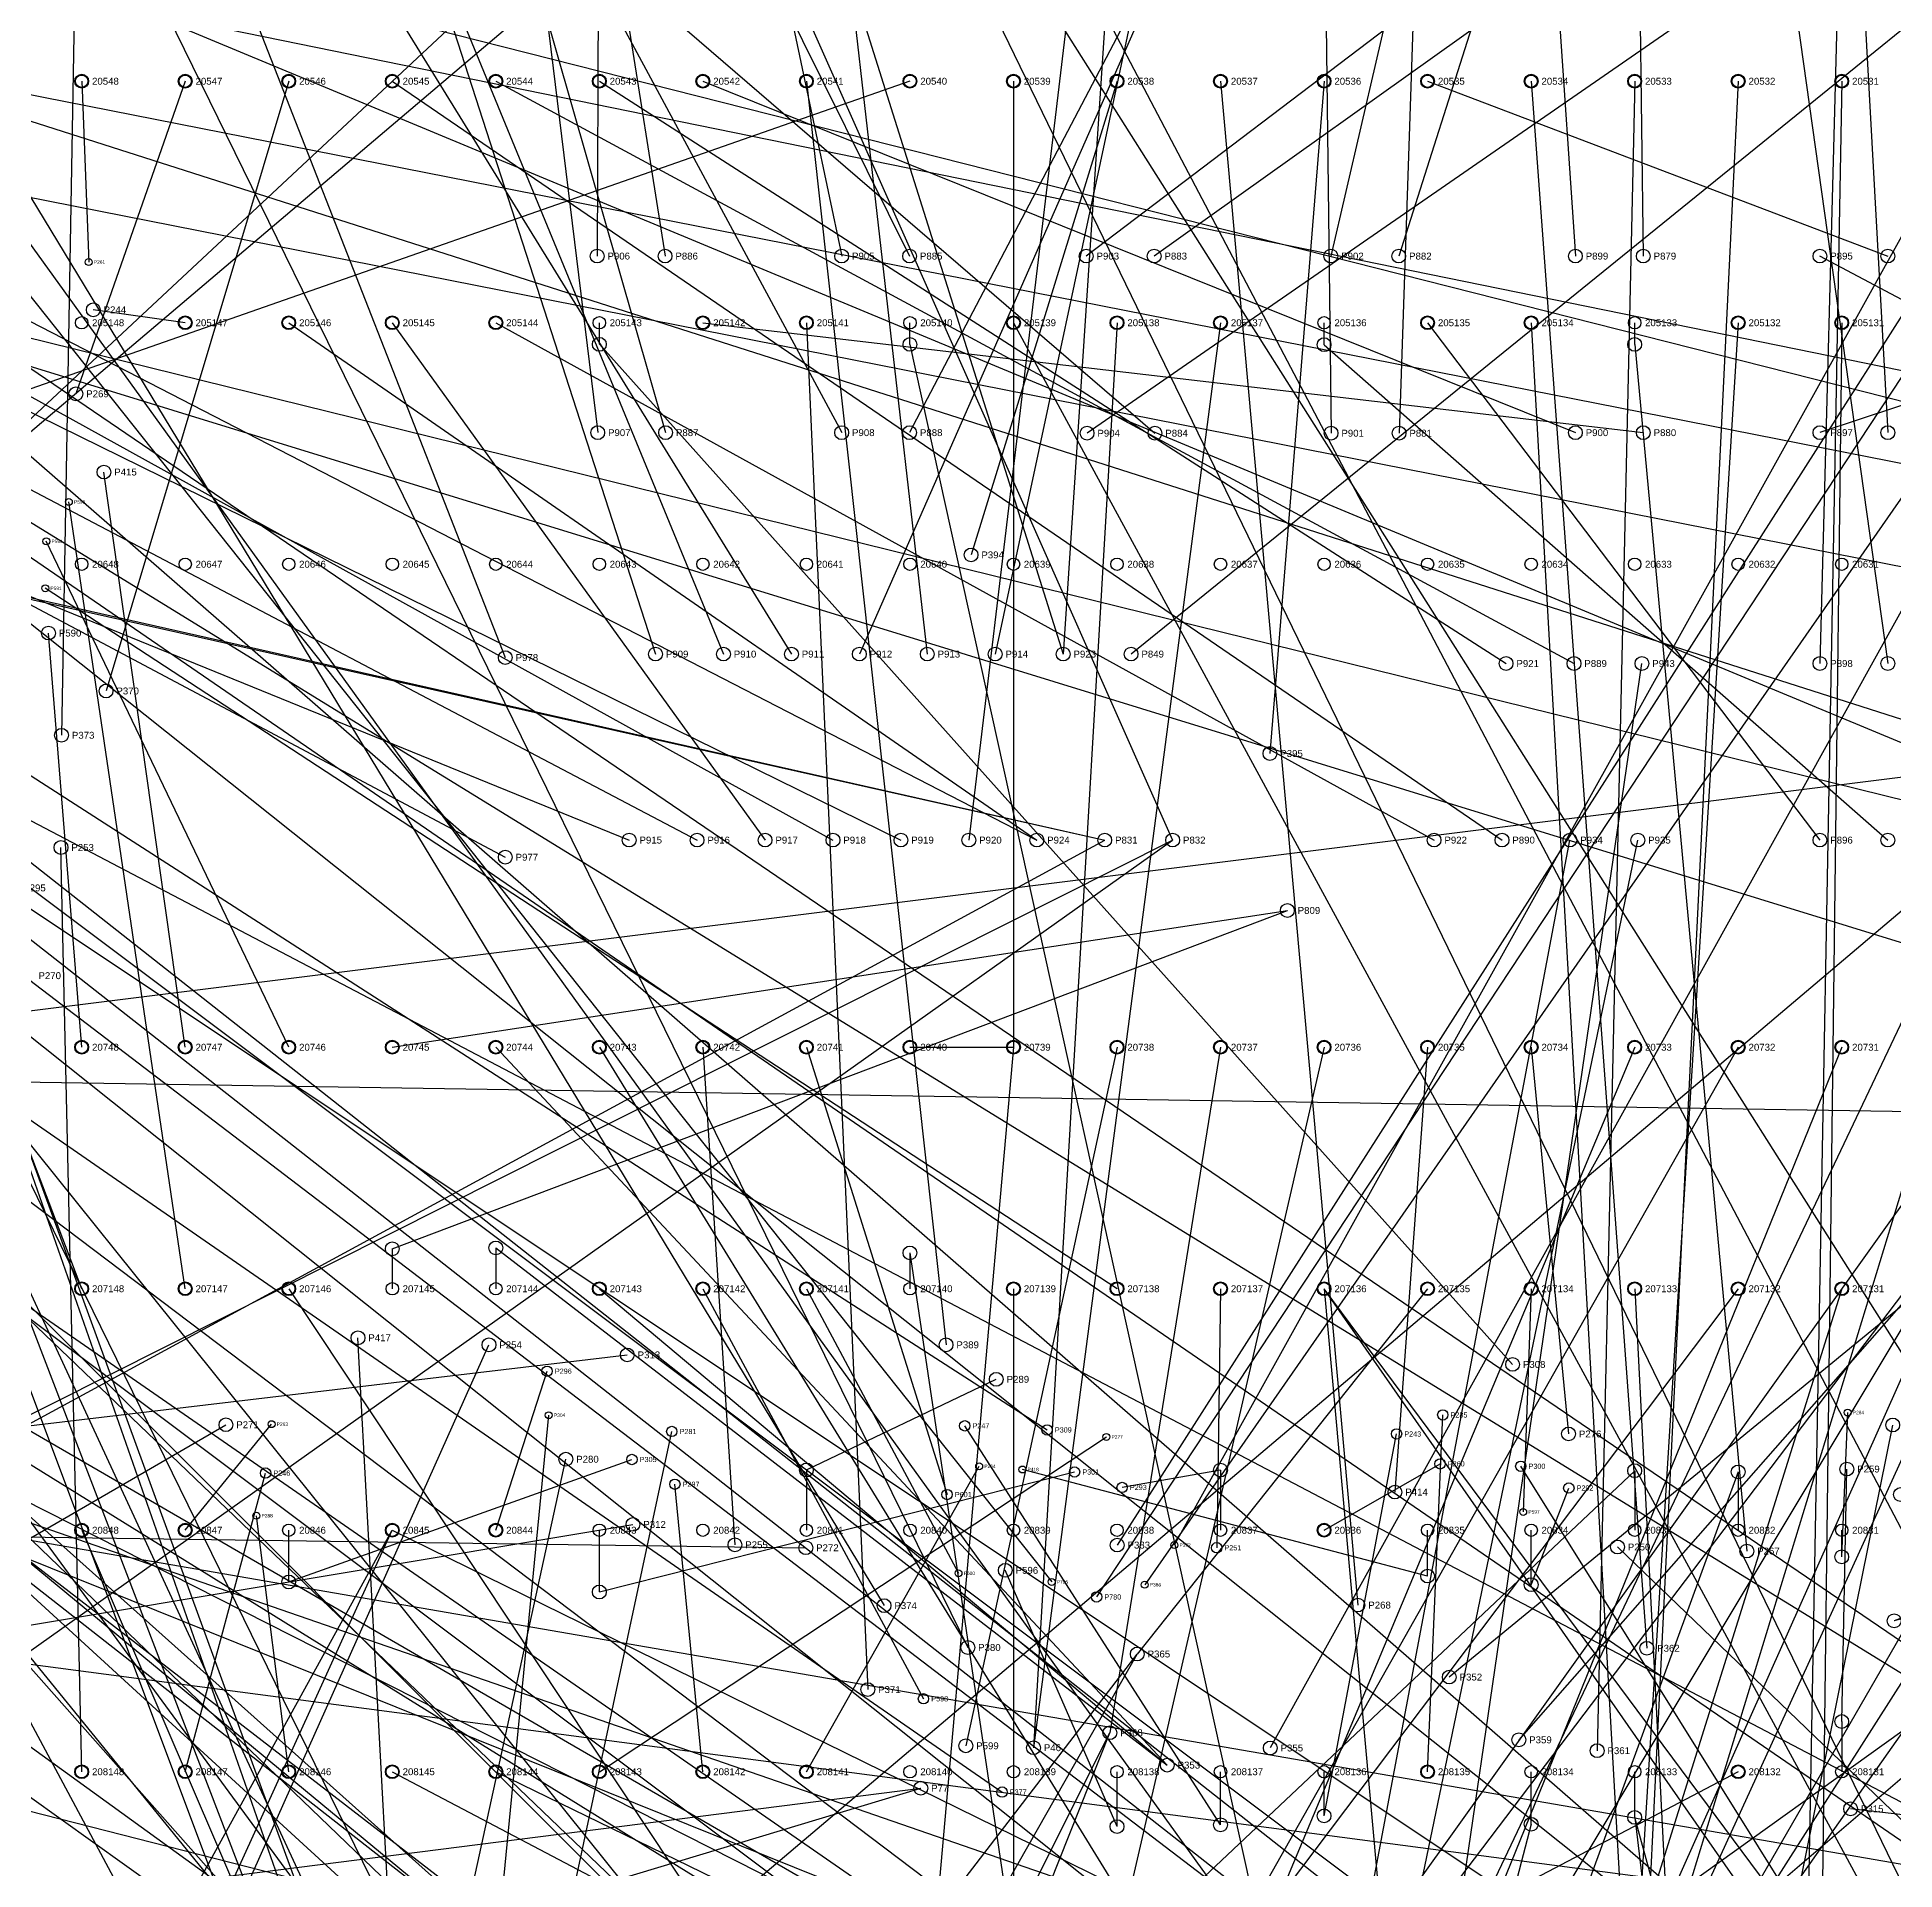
# Model space of a CAD drawing. Extents: x -5 to 376, y -217 to 241.
# Drawn here: x 162.5 to 230.8, y 70.6 to 138.1 of the extents above; entities that cross this region are included whole.
import ezdxf

# ---------------------------------------------------------------- set-up
doc = ezdxf.new("R2010")
doc.units = 0
for name, color, linetype in [('BOTTOM_PROBES', 1, 'CONTINUOUS'), ('BOTTOM_PROBES_LABEL', 12, 'CONTINUOUS'), ('BOTTOM_WIRES_BLACK', 250, 'CONTINUOUS'), ('BOTTOM_WIRES_BLUE', 5, 'CONTINUOUS'), ('BOTTOM_WIRES_RED', 10, 'CONTINUOUS'), ('FIXTURE_INTERFACE_PIN', 4, 'CONTINUOUS'), ('PIN_OFFSET_ARROW', 144, 'CONTINUOUS'), ('TESTER_INTERFACE_PIN', 144, 'CONTINUOUS'), ('TESTER_INTERFACE_PIN_LABEL', 144, 'CONTINUOUS')]:
    doc.layers.add(name, color=color, linetype=linetype)
doc.styles.get("Standard").update_dxf_attribs({"font": 'arial.ttf'})

msp = doc.modelspace()

# ---------------------------------------------------------------- linework, layer by layer
at = {"layer": 'BOTTOM_PROBES'}
for centre, radius in [((164.37102, 129.8067), 0.127), ((183.08066, 130.02514), 0.254), ((185.58002, 130.02514), 0.254), ((192.07988, 130.02514), 0.254), ((194.57924, 130.02514), 0.254), ((201.0791, 130.02514), 0.254), ((203.57846, 130.02514), 0.254), ((210.08086, 130.02514), 0.254), ((212.58022, 130.02514), 0.254), ((219.08008, 130.02514), 0.254), ((221.57944, 130.02514), 0.254), ((228.0793, 130.02514), 0.254), ((230.57866, 130.02514), 0.254), ((164.53866, 128.04648), 0.254), ((163.89858, 124.9553), 0.254), ((183.10098, 123.52528), 0.254), ((185.60034, 123.52528), 0.254), ((192.07988, 123.52528), 0.254), ((194.57924, 123.52528), 0.254), ((201.10958, 123.50496), 0.254), ((203.60894, 123.50496), 0.254), ((210.08848, 123.50496), 0.254), ((212.59038, 123.50496), 0.254), ((219.08008, 123.52528), 0.254), ((221.57944, 123.52528), 0.254), ((228.0793, 123.52528), 0.254), ((230.57866, 123.52528), 0.254), ((164.92982, 122.07494), 0.254), ((163.6395, 120.97512), 0.127), ((162.80892, 119.52478), 0.127), ((196.83984, 119.0244), 0.254), ((162.77082, 117.79504), 0.127), ((162.8902, 116.14658), 0.254), ((185.2295, 115.37442), 0.254), ((187.72886, 115.37442), 0.254), ((190.23076, 115.37442), 0.254), ((192.73012, 115.37442), 0.254), ((195.22948, 115.37442), 0.254), ((197.72884, 115.37442), 0.254), ((200.23074, 115.37442), 0.254), ((202.7301, 115.37442), 0.254), ((179.69992, 115.24488), 0.254), ((216.52992, 115.02644), 0.254), ((219.02928, 115.02644), 0.254), ((221.52864, 115.02644), 0.254), ((228.0793, 115.02644), 0.254), ((230.57866, 115.02644), 0.254), ((165.00856, 114.01552), 0.254), ((163.37026, 112.38484), 0.254), ((207.84058, 111.71428), 0.254), ((184.25922, 108.52658), 0.254), ((186.75858, 108.52658), 0.254), ((189.26048, 108.52658), 0.254), ((191.75984, 108.52658), 0.254), ((194.2592, 108.52658), 0.254), ((196.75856, 108.52658), 0.254), ((199.26046, 108.52658), 0.254), ((201.75982, 108.52658), 0.254), ((204.25918, 108.52658), 0.254), ((213.8807, 108.52658), 0.254), ((216.38006, 108.52658), 0.254), ((218.87942, 108.52658), 0.254), ((221.37878, 108.52658), 0.254), ((228.0793, 108.52658), 0.254), ((230.57866, 108.52658), 0.254), ((163.34994, 108.2548), 0.254), ((179.69992, 107.89666), 0.254), ((208.48066, 105.93578), 0.254), ((174.27956, 90.20556), 0.254), ((179.10048, 89.94648), 0.254), ((184.19064, 89.57564), 0.254), ((195.92036, 89.94648), 0.254), ((181.23916, 88.9762), 0.1905), ((197.76948, 88.67648), 0.254), ((216.76868, 89.22512), 0.254), ((214.20074, 87.36584), 0.1905), ((229.10038, 87.45474), 0.127), ((169.42054, 87.00516), 0.254), ((171.09948, 87.02548), 0.127), ((181.30012, 87.35568), 0.127), ((185.82894, 86.75624), 0.1905), ((196.6087, 86.96452), 0.1905), ((199.63892, 86.81466), 0.1905), ((212.49894, 86.6648), 0.1905), ((218.82862, 86.6648), 0.254), ((230.759, 86.995), 0.254), ((201.82078, 86.55558), 0.127), ((181.93004, 85.73516), 0.254), ((184.36082, 85.725), 0.1905), ((197.13956, 85.47608), 0.127), ((198.7296, 85.3567), 0.127), ((200.64984, 85.26526), 0.1905), ((214.09914, 85.56498), 0.1905), ((217.07094, 85.47608), 0.1905), ((229.0699, 85.37448), 0.254), ((170.88104, 85.22462), 0.1905), ((185.9407, 84.81568), 0.1905), ((202.3999, 84.6963), 0.1905), ((212.44052, 84.52612), 0.254), ((218.83878, 84.67598), 0.1905), ((195.95846, 84.43468), 0.1905), ((231.04094, 84.43468), 0.254), ((170.54068, 83.6549), 0.127), ((184.39892, 83.33486), 0.254), ((217.15984, 83.7946), 0.127), ((188.1505, 82.58556), 0.254), ((190.75908, 82.47634), 0.254), ((202.21956, 82.5754), 0.254), ((220.62948, 82.50428), 0.254), ((204.32014, 82.5754), 0.127), ((205.8797, 82.47634), 0.1905), ((225.38944, 82.35442), 0.254), ((196.3801, 81.53654), 0.127), ((198.09968, 81.64576), 0.254), ((199.8091, 81.2165), 0.127), ((201.4601, 80.66532), 0.1905), ((203.23048, 81.1149), 0.127), ((193.63944, 80.34528), 0.254), ((211.07908, 80.3656), 0.254), ((230.8098, 79.78648), 0.254), ((196.72046, 78.80604), 0.254), ((202.9587, 78.56474), 0.254), ((221.70898, 78.77556), 0.254), ((214.4395, 77.71638), 0.254), ((193.04, 77.2541), 0.254), ((195.08978, 76.91628), 0.1905), ((201.95032, 75.6666), 0.254), ((196.64934, 75.18654), 0.254), ((199.13854, 75.11542), 0.254), ((207.85074, 75.10526), 0.254), ((216.99982, 75.40498), 0.254), ((219.88018, 75.0062), 0.254), ((204.06106, 74.47534), 0.254), ((194.99072, 73.62444), 0.254), ((197.9803, 73.48474), 0.1905), ((229.2096, 72.86498), 0.254)]:
    msp.add_circle(centre, radius, dxfattribs=at)
at = {"layer": 'BOTTOM_WIRES_BLACK'}
for p, q in [((156.49194, 207.5815), (243.69014, 69.70522)), ((160.30194, 207.5815), (204.25918, 108.52658)), ((305.08194, 207.5815), (198.33082, 22.52472)), ((316.51194, 207.5815), (202.7301, 115.37442)), ((316.51194, 207.5815), (202.7301, 115.37442)), ((194.59194, 154.2415), (156.49194, 118.6815)), ((198.40194, 154.2415), (156.49194, 118.6815)), ((194.59194, 145.3515), (244.04066, 43.47464)), ((198.40194, 145.3515), (244.04066, 58.47588)), ((194.59194, 136.4615), (148.87194, 120.46204)), ((198.40194, 136.4615), (198.40194, 100.9015)), ((118.39194, 127.5715), (198.40194, 37.1983)), ((122.20194, 127.5715), (194.59194, 38.6715)), ((198.40194, 127.5715), (244.04066, 43.47464)), ((194.59194, 126.77394), (241.68862, -86.7156)), ((148.87194, 120.46204), (201.75982, 108.52658)), ((156.49194, 118.6815), (201.75982, 108.52658)), ((118.39194, 47.5615), (204.25918, 108.52658)), ((118.39194, 65.3415), (204.25918, 108.52658)), ((122.20194, 65.3415), (201.75982, 108.52658)), ((194.59194, 100.9015), (198.40194, 100.9015)), ((198.40194, 100.9015), (194.59194, 57.97804)), ((194.59194, 93.32976), (198.40194, 67.78244)), ((198.40194, 92.0115), (198.40194, 45.60062))]:
    msp.add_line(p, q, dxfattribs=at)
at = {"layer": 'BOTTOM_WIRES_BLUE'}
for p, q in [((76.48194, 154.2415), (256.57048, 59.73572)), ((84.10194, 154.2415), (223.35998, 48.9966)), ((87.91194, 154.2415), (207.6704, 39.116)), ((91.72194, 154.2415), (284.76194, 114.8715)), ((95.53194, 154.2415), (231.44988, 50.52568)), ((99.34194, 154.2415), (231.44988, 50.52568)), ((103.15194, 154.2415), (288.57194, 8.1915)), ((106.96194, 154.2415), (288.57194, 42.4815)), ((110.77194, 154.2415), (284.76194, 34.8615)), ((114.58194, 154.2415), (284.76194, 111.0615)), ((126.01194, 154.2415), (284.76194, 15.8115)), ((129.82194, 154.2415), (288.57194, 88.2015)), ((133.63194, 154.2415), (212.5091, -6.7437)), ((137.44194, 154.2415), (216.06256, -55.11546)), ((141.25194, 154.2415), (217.31478, -53.81498)), ((145.06194, 154.2415), (208.07934, 66.84518)), ((148.87194, 154.2415), (193.63944, 80.34528)), ((164.11194, 154.2415), (163.37026, 112.38484)), ((167.92194, 154.2415), (203.60894, 123.50496)), ((171.73194, 154.2415), (187.72886, 115.37442)), ((175.54194, 154.2415), (192.07988, 123.52528)), ((179.35194, 154.2415), (183.10098, 123.52528)), ((183.16194, 154.2415), (183.08066, 130.02514)), ((186.97194, 154.2415), (192.07988, 130.02514)), ((190.78194, 154.2415), (195.22948, 115.37442)), ((209.83194, 154.2415), (192.73012, 115.37442)), ((202.21194, 154.2415), (196.75856, 108.52658)), ((206.02194, 154.2415), (197.72884, 115.37442)), ((247.93194, 154.2415), (202.21956, 82.5754)), ((244.12194, 154.2415), (204.32014, 82.5754)), ((251.74194, 154.2415), (207.85074, 75.10526)), ((213.64194, 154.2415), (212.59038, 123.50496)), ((278.41194, 154.2415), (213.76894, 68.9356)), ((217.45194, 154.2415), (219.08008, 130.02514)), ((221.26194, 154.2415), (221.57944, 130.02514)), ((225.07194, 154.2415), (230.57866, 115.02644)), ((228.88194, 154.2415), (230.57866, 123.52528)), ((61.24194, 145.3515), (224.3709, 28.93568)), ((65.05194, 145.3515), (245.63832, 14.8844)), ((80.29194, 145.3515), (199.5297, 51.97602)), ((84.10194, 145.3515), (223.35998, 48.9966)), ((87.91194, 145.3515), (288.57194, 95.8215)), ((91.72194, 145.3515), (207.6704, 39.116)), ((95.53194, 145.3515), (288.57194, 107.2515)), ((99.34194, 145.3515), (284.76194, 88.2015)), ((103.15194, 145.3515), (247.0404, 49.47666)), ((106.96194, 145.3515), (288.57194, 0.5715)), ((110.77194, 145.3515), (288.57194, 12.0015)), ((114.58194, 145.3515), (288.57194, 111.0615)), ((126.01194, 145.3515), (288.57194, 15.8115)), ((129.82194, 145.3515), (284.76194, 95.8215)), ((133.63194, 145.3515), (284.76194, 42.4815)), ((137.44194, 145.3515), (222.21952, -37.66566)), ((141.25194, 145.3515), (216.8144, -51.41468)), ((145.06194, 145.3515), (216.15908, -57.65546)), ((148.87194, 145.3515), (199.8091, 81.2165)), ((164.11194, 145.3515), (196.72046, 78.80604)), ((167.92194, 145.3515), (179.69992, 115.24488)), ((171.73194, 145.3515), (190.23076, 115.37442)), ((175.54194, 145.3515), (185.2295, 115.37442)), ((179.35194, 145.3515), (185.60034, 123.52528)), ((183.16194, 145.3515), (185.58002, 130.02514)), ((186.97194, 145.3515), (194.57924, 130.02514)), ((190.78194, 145.3515), (200.23074, 115.37442)), ((206.02194, 145.3515), (194.57924, 123.52528)), ((202.21194, 145.3515), (200.23074, 115.37442)), ((221.26194, 145.3515), (201.0791, 130.02514)), ((232.69194, 145.3515), (201.10958, 123.50496)), ((244.12194, 145.3515), (201.4601, 80.66532)), ((247.93194, 145.3515), (203.23048, 81.1149)), ((225.07194, 145.3515), (203.57846, 130.02514)), ((209.83194, 145.3515), (210.08848, 123.50496)), ((213.64194, 145.3515), (210.08086, 130.02514)), ((266.98194, 145.3515), (211.36102, 67.49542)), ((217.45194, 145.3515), (212.58022, 130.02514)), ((251.74194, 145.3515), (215.6587, 69.33438)), ((278.41194, 145.3515), (216.99982, 75.40498)), ((228.88194, 145.3515), (228.0793, 115.02644)), ((76.48194, 136.4615), (263.11098, 28.31592)), ((103.15194, 136.4615), (226.04984, 26.5049)), ((106.96194, 136.4615), (197.9803, 73.48474)), ((114.58194, 136.4615), (214.5792, 40.68572)), ((126.01194, 136.4615), (179.69992, 107.89666)), ((129.82194, 136.4615), (218.56446, -29.01442)), ((133.63194, 136.4615), (186.75858, 108.52658)), ((137.44194, 136.4615), (194.2592, 108.52658)), ((141.25194, 136.4615), (191.75984, 108.52658)), ((145.06194, 136.4615), (199.26046, 108.52658)), ((167.92194, 136.4615), (163.89858, 124.9553)), ((164.11194, 136.4615), (164.37102, 129.8067)), ((171.73194, 136.4615), (165.00856, 114.01552)), ((175.54194, 136.4615), (216.38006, 108.52658)), ((179.35194, 136.4615), (219.02928, 115.02644)), ((183.16194, 136.4615), (216.52992, 115.02644)), ((186.97194, 136.4615), (219.08008, 123.52528)), ((190.78194, 136.4615), (195.92036, 89.94648)), ((202.21194, 136.4615), (196.83984, 119.0244)), ((206.02194, 136.4615), (211.07908, 80.3656)), ((209.83194, 136.4615), (207.84058, 111.71428)), ((213.64194, 136.4615), (230.57866, 130.02514)), ((286.03194, 136.4615), (214.4395, 77.71638)), ((217.45194, 136.4615), (221.70898, 78.77556)), ((221.26194, 136.4615), (219.88018, 75.0062)), ((225.07194, 136.4615), (221.5388, 64.07658)), ((228.88194, 136.4615), (227.23856, 46.8249)), ((266.98194, 136.4615), (228.0793, 123.52528)), ((232.69194, 127.5715), (228.0793, 130.02514)), ((133.63194, 129.3114), (199.63892, 86.81466)), ((183.16194, 65.3415), (258.2799, 128.97612)), ((167.92194, 127.5715), (164.53866, 128.04648)), ((76.48194, 127.5715), (258.8387, 35.15614)), ((103.15194, 127.5715), (229.9589, 29.67482)), ((106.96194, 127.5715), (190.09868, 58.87466)), ((126.01194, 127.5715), (205.08976, 48.48606)), ((129.82194, 127.5715), (218.56446, 6.68528)), ((137.44194, 127.5715), (184.25922, 108.52658)), ((171.73194, 127.5715), (199.26046, 108.52658)), ((175.54194, 127.5715), (189.26048, 108.52658)), ((179.35194, 127.5715), (213.8807, 108.52658)), ((186.97194, 127.5715), (221.57944, 123.52528)), ((190.78194, 127.5715), (193.04, 77.2541)), ((202.21194, 127.5715), (199.13854, 75.11542)), ((206.02194, 127.5715), (199.13854, 75.11542)), ((213.64194, 127.5715), (228.0793, 108.52658)), ((217.45194, 127.5715), (221.32036, 59.27598)), ((225.07194, 127.5715), (221.0308, 62.3951)), ((293.65194, 127.5715), (224.5487, 68.39458)), ((228.88194, 127.5715), (227.94976, 51.9557)), ((183.16194, 126.77648), (216.76868, 89.22512)), ((209.83194, 126.76378), (230.57866, 108.52658)), ((221.26194, 126.77394), (225.38944, 82.35442)), ((167.92194, 100.9015), (164.92982, 122.07494)), ((167.92194, 92.0115), (163.6395, 120.97512)), ((171.73194, 100.9015), (162.80892, 119.52478)), ((213.64194, 47.5615), (246.5197, 119.50446)), ((145.06194, 118.6815), (192.21958, 59.94654)), ((202.21194, 92.0115), (162.77082, 117.79504)), ((164.11194, 100.9015), (162.8902, 116.14658)), ((80.29194, 92.0115), (267.27912, 115.37442)), ((186.97194, -121.3485), (221.52864, 115.02644)), ((164.11194, 74.2315), (163.34994, 108.2548)), ((175.54194, -112.4585), (221.37878, 108.52658)), ((175.54194, -121.3485), (218.87942, 108.52658)), ((175.54194, 93.47962), (208.48066, 105.93578)), ((175.54194, 100.9015), (208.48066, 105.93578)), ((164.11194, 92.0115), (159.73044, 103.54564)), ((57.43194, 100.9015), (284.76194, 61.5315)), ((80.29194, 100.9015), (267.27912, 97.97542)), ((137.44194, 100.9015), (224.46996, 46.94428)), ((148.87194, 100.9015), (210.33994, 54.81574)), ((179.35194, 100.9015), (204.06106, 74.47534)), ((183.16194, 100.9015), (213.90102, 50.8762)), ((186.97194, 100.9015), (188.1505, 82.58556)), ((190.78194, 100.9015), (195.95846, 84.43468)), ((202.21194, 100.9015), (196.64934, 75.18654)), ((209.83194, 100.9015), (199.68972, 56.83504)), ((206.02194, 100.9015), (201.95032, 75.6666)), ((225.07194, 100.9015), (205.01102, 65.405)), ((221.26194, 100.9015), (205.56982, 63.39586)), ((228.88194, 100.9015), (211.19846, 57.28462)), ((213.64194, 100.9015), (212.44052, 84.52612)), ((217.45194, 100.9015), (218.82862, 86.6648)), ((236.50194, 100.9015), (219.329, 62.3951)), ((232.69194, 100.9015), (219.41028, 57.39638)), ((179.35194, 93.51264), (204.06106, 74.47534)), ((57.43194, 92.0115), (288.57194, 61.5315)), ((137.44194, 92.0115), (200.9902, 66.43624)), ((171.73194, 92.0115), (191.37884, 62.41542)), ((183.16194, 92.0115), (204.06106, 74.47534)), ((186.97194, 92.0115), (195.08978, 76.91628)), ((190.78194, 92.0115), (196.3801, 81.53654)), ((213.64194, 92.0115), (202.9587, 78.56474)), ((225.07194, 92.0115), (205.01102, 65.405)), ((206.02194, 92.0115), (205.8797, 82.47634)), ((209.83194, 92.0115), (212.95868, 57.29478)), ((308.89194, -41.3385), (209.83194, 92.0115)), ((308.89194, -50.2285), (209.83194, 92.0115)), ((217.45194, 92.0115), (217.15984, 83.7946)), ((228.88194, 92.0115), (217.45956, 55.50662)), ((240.31194, 92.0115), (219.44076, 59.26582)), ((221.26194, 92.0115), (223.14916, 55.21452)), ((263.17194, 92.0115), (230.8098, 79.78648)), ((278.41194, 92.0115), (230.8098, 79.78648)), ((141.25194, 90.6399), (212.38972, 66.04508)), ((251.74194, 90.5129), (220.61932, 68.20662)), ((129.82194, 83.1215), (184.19064, 89.57564)), ((164.11194, 56.4515), (179.10048, 89.94648)), ((175.54194, 66.74866), (174.27956, 90.20556)), ((179.35194, 83.1215), (181.23916, 88.9762)), ((190.78194, 85.33892), (197.76948, 88.67648)), ((145.06194, 72.88022), (169.42054, 87.00516)), ((167.92194, 83.1215), (171.09948, 87.02548)), ((179.35194, 67.22872), (181.30012, 87.35568)), ((206.02194, 72.2757), (196.6087, 86.96452)), ((213.64194, 74.2315), (214.20074, 87.36584)), ((225.07194, 58.79592), (230.759, 86.995)), ((228.88194, 82.14106), (229.10038, 87.45474)), ((179.35194, 56.4515), (185.82894, 86.75624)), ((183.16194, 74.2315), (201.82078, 86.55558)), ((209.83194, 72.60336), (212.49894, 86.6648)), ((171.73194, 81.2165), (184.36082, 85.725)), ((175.54194, 56.4515), (181.93004, 85.73516)), ((190.78194, 74.2315), (197.13956, 85.47608)), ((209.83194, 83.1215), (214.09914, 85.56498)), ((236.50194, 54.36108), (217.07094, 85.47608)), ((167.92194, 74.2315), (170.88104, 85.22462)), ((183.16194, 80.8482), (200.64984, 85.26526)), ((186.97194, 74.2315), (185.9407, 84.81568)), ((213.64194, 81.43494), (198.7296, 85.3567)), ((206.02194, 85.33638), (202.3999, 84.6963)), ((221.26194, 85.31352), (202.63866, 67.74434)), ((225.07194, 85.2678), (214.50046, 56.30672)), ((228.88194, 76.07808), (229.0699, 85.37448)), ((217.45194, 81.11744), (218.83878, 84.67598)), ((171.73194, 74.2315), (170.54068, 83.6549)), ((106.96194, -41.3385), (175.54194, 83.1215)), ((110.77194, -59.1185), (175.54194, 83.1215)), ((129.82194, 74.2315), (184.39892, 83.33486)), ((145.06194, 83.1215), (190.75908, 82.47634)), ((164.11194, 83.1215), (170.88104, 67.37604)), ((175.54194, 83.1215), (204.22108, 69.03466)), ((240.31194, 63.58128), (220.62948, 82.50428)), ((202.21194, 72.2122), (198.09968, 81.64576)), ((110.77194, -41.3385), (202.9587, 78.56474)), ((114.58194, -76.8985), (202.9587, 78.56474)), ((129.82194, -68.0085), (201.95032, 75.6666)), ((141.25194, -76.8985), (201.95032, 75.6666)), ((156.49194, 74.2315), (231.52862, 55.12562)), ((175.54194, 74.2315), (208.51876, 56.87568)), ((179.35194, 74.2315), (197.89902, 65.19672)), ((225.07194, 74.2315), (207.43926, 64.96558)), ((129.82194, 53.99278), (194.99072, 73.62444)), ((129.82194, 65.3415), (194.99072, 73.62444)), ((221.26194, 72.55002), (223.12884, 56.88584)), ((232.69194, 31.2166), (221.26194, 72.55002)), ((293.65194, 65.3415), (229.2096, 72.86498)), ((217.45194, 72.29856), (210.65998, 46.10608))]:
    msp.add_line(p, q, dxfattribs=at)
at = {"layer": 'BOTTOM_WIRES_RED'}
for p in [(301.27194, 207.5815), (324.13194, 207.5815)]:
    msp.add_line(p, (171.35094, -9.04494), dxfattribs=at)
at = {"layer": 'FIXTURE_INTERFACE_PIN'}
for centre in [(164.11194, 136.4615), (167.92194, 136.4615), (171.73194, 136.4615), (175.54194, 136.4615), (179.35194, 136.4615), (183.16194, 136.4615), (186.97194, 136.4615), (190.78194, 136.4615), (194.59194, 136.4615), (198.40194, 136.4615), (202.21194, 136.4615), (206.02194, 136.4615), (209.83194, 136.4615), (213.64194, 136.4615), (217.45194, 136.4615), (221.26194, 136.4615), (225.07194, 136.4615), (228.88194, 136.4615), (167.92194, 127.5715), (171.73194, 127.5715), (175.54194, 127.5715), (179.35194, 127.5715), (186.97194, 127.5715), (190.78194, 127.5715), (198.40194, 127.5715), (202.21194, 127.5715), (206.02194, 127.5715), (213.64194, 127.5715), (217.45194, 127.5715), (225.07194, 127.5715), (228.88194, 127.5715), (183.16194, 126.77648), (194.59194, 126.77394), (209.83194, 126.76378), (221.26194, 126.77394), (164.11194, 100.9015), (167.92194, 100.9015), (171.73194, 100.9015), (175.54194, 100.9015), (179.35194, 100.9015), (183.16194, 100.9015), (186.97194, 100.9015), (190.78194, 100.9015), (194.59194, 100.9015), (198.40194, 100.9015), (202.21194, 100.9015), (206.02194, 100.9015), (209.83194, 100.9015), (213.64194, 100.9015), (217.45194, 100.9015), (221.26194, 100.9015), (225.07194, 100.9015), (228.88194, 100.9015), (175.54194, 93.47962), (179.35194, 93.51264), (194.59194, 93.32976), (164.11194, 92.0115), (167.92194, 92.0115), (171.73194, 92.0115), (183.16194, 92.0115), (186.97194, 92.0115), (190.78194, 92.0115), (198.40194, 92.0115), (202.21194, 92.0115), (206.02194, 92.0115), (209.83194, 92.0115), (213.64194, 92.0115), (217.45194, 92.0115), (221.26194, 92.0115), (225.07194, 92.0115), (228.88194, 92.0115), (190.78194, 85.33892), (206.02194, 85.33638), (221.26194, 85.31352), (225.07194, 85.2678), (164.11194, 83.1215), (167.92194, 83.1215), (175.54194, 83.1215), (179.35194, 83.1215), (209.83194, 83.1215), (228.88194, 82.14106), (171.73194, 81.2165), (213.64194, 81.43494), (217.45194, 81.11744), (183.16194, 80.8482), (228.88194, 76.07808), (164.11194, 74.2315), (167.92194, 74.2315), (171.73194, 74.2315), (175.54194, 74.2315), (179.35194, 74.2315), (183.16194, 74.2315), (186.97194, 74.2315), (190.78194, 74.2315), (213.64194, 74.2315), (225.07194, 74.2315), (202.21194, 72.2122), (206.02194, 72.2757), (209.83194, 72.60336), (217.45194, 72.29856), (221.26194, 72.55002)]:
    msp.add_circle(centre, 0.254, dxfattribs=at)
at = {"layer": 'PIN_OFFSET_ARROW'}
for p, q in [((183.16194, 126.77648), (183.16194, 127.5715)), ((194.59194, 126.77394), (194.59194, 127.5715)), ((209.83194, 126.76378), (209.83194, 127.5715)), ((221.26194, 126.77394), (221.26194, 127.5715)), ((175.54194, 93.47962), (175.54194, 92.0115)), ((179.35194, 93.51264), (179.35194, 92.0115)), ((194.59194, 93.32976), (194.59194, 92.0115)), ((190.78194, 85.33892), (190.78194, 83.1215)), ((206.02194, 85.33638), (206.02194, 83.1215)), ((221.26194, 85.31352), (221.26194, 83.1215)), ((225.07194, 85.2678), (225.07194, 83.1215)), ((171.73194, 81.2165), (171.73194, 83.1215)), ((183.16194, 80.8482), (183.16194, 83.1215)), ((213.64194, 81.43494), (213.64194, 83.1215)), ((217.45194, 81.11744), (217.45194, 83.1215)), ((228.88194, 82.14106), (228.88194, 83.1215)), ((228.88194, 76.07808), (228.88194, 74.2315)), ((202.21194, 72.2122), (202.21194, 74.2315)), ((206.02194, 72.2757), (206.02194, 74.2315)), ((209.83194, 72.60336), (209.83194, 74.2315)), ((217.45194, 72.29856), (217.45194, 74.2315)), ((221.26194, 72.55002), (221.26194, 74.2315))]:
    msp.add_line(p, q, dxfattribs=at)
at = {"layer": 'TESTER_INTERFACE_PIN'}
for centre in [(164.11194, 136.4615), (167.92194, 136.4615), (171.73194, 136.4615), (175.54194, 136.4615), (179.35194, 136.4615), (183.16194, 136.4615), (186.97194, 136.4615), (190.78194, 136.4615), (194.59194, 136.4615), (198.40194, 136.4615), (202.21194, 136.4615), (206.02194, 136.4615), (209.83194, 136.4615), (213.64194, 136.4615), (217.45194, 136.4615), (221.26194, 136.4615), (225.07194, 136.4615), (228.88194, 136.4615), (164.11194, 127.5715), (167.92194, 127.5715), (171.73194, 127.5715), (175.54194, 127.5715), (179.35194, 127.5715), (183.16194, 127.5715), (186.97194, 127.5715), (190.78194, 127.5715), (194.59194, 127.5715), (198.40194, 127.5715), (202.21194, 127.5715), (206.02194, 127.5715), (209.83194, 127.5715), (213.64194, 127.5715), (217.45194, 127.5715), (221.26194, 127.5715), (225.07194, 127.5715), (228.88194, 127.5715), (164.11194, 118.6815), (167.92194, 118.6815), (171.73194, 118.6815), (175.54194, 118.6815), (179.35194, 118.6815), (183.16194, 118.6815), (186.97194, 118.6815), (190.78194, 118.6815), (194.59194, 118.6815), (198.40194, 118.6815), (202.21194, 118.6815), (206.02194, 118.6815), (209.83194, 118.6815), (213.64194, 118.6815), (217.45194, 118.6815), (221.26194, 118.6815), (225.07194, 118.6815), (228.88194, 118.6815), (164.11194, 100.9015), (167.92194, 100.9015), (171.73194, 100.9015), (175.54194, 100.9015), (179.35194, 100.9015), (183.16194, 100.9015), (186.97194, 100.9015), (190.78194, 100.9015), (194.59194, 100.9015), (198.40194, 100.9015), (202.21194, 100.9015), (206.02194, 100.9015), (209.83194, 100.9015), (213.64194, 100.9015), (217.45194, 100.9015), (221.26194, 100.9015), (225.07194, 100.9015), (228.88194, 100.9015), (164.11194, 92.0115), (167.92194, 92.0115), (171.73194, 92.0115), (175.54194, 92.0115), (179.35194, 92.0115), (183.16194, 92.0115), (186.97194, 92.0115), (190.78194, 92.0115), (194.59194, 92.0115), (198.40194, 92.0115), (202.21194, 92.0115), (206.02194, 92.0115), (209.83194, 92.0115), (213.64194, 92.0115), (217.45194, 92.0115), (221.26194, 92.0115), (225.07194, 92.0115), (228.88194, 92.0115), (164.11194, 83.1215), (167.92194, 83.1215), (171.73194, 83.1215), (175.54194, 83.1215), (179.35194, 83.1215), (183.16194, 83.1215), (186.97194, 83.1215), (190.78194, 83.1215), (194.59194, 83.1215), (198.40194, 83.1215), (202.21194, 83.1215), (206.02194, 83.1215), (209.83194, 83.1215), (213.64194, 83.1215), (217.45194, 83.1215), (221.26194, 83.1215), (225.07194, 83.1215), (228.88194, 83.1215), (164.11194, 74.2315), (167.92194, 74.2315), (171.73194, 74.2315), (175.54194, 74.2315), (179.35194, 74.2315), (183.16194, 74.2315), (186.97194, 74.2315), (190.78194, 74.2315), (194.59194, 74.2315), (198.40194, 74.2315), (202.21194, 74.2315), (206.02194, 74.2315), (209.83194, 74.2315), (213.64194, 74.2315), (217.45194, 74.2315), (221.26194, 74.2315), (225.07194, 74.2315), (228.88194, 74.2315)]:
    msp.add_circle(centre, 0.2286, dxfattribs=at)

# ---------------------------------------------------------------- texts
at = {"layer": 'BOTTOM_PROBES_LABEL'}
for s, height, p in [('P906', 0.254, (183.46166, 129.89814)), ('P886', 0.254, (185.96102, 129.89814)), ('P905', 0.254, (192.46088, 129.89814)), ('P885', 0.254, (194.96024, 129.89814)), ('P903', 0.254, (201.4601, 129.89814)), ('P883', 0.254, (203.95946, 129.89814)), ('P902', 0.254, (210.46186, 129.89814)), ('P882', 0.254, (212.96122, 129.89814)), ('P899', 0.254, (219.46108, 129.89814)), ('P879', 0.254, (221.96044, 129.89814)), ('P895', 0.254, (228.4603, 129.89814)), ('P261', 0.127, (164.56152, 129.7432)), ('P244', 0.254, (164.91966, 127.91948)), ('P269', 0.254, (164.27958, 124.8283)), ('P907', 0.254, (183.48198, 123.39828)), ('P887', 0.254, (185.98134, 123.39828)), ('P908', 0.254, (192.46088, 123.39828)), ('P888', 0.254, (194.96024, 123.39828)), ('P904', 0.254, (201.49058, 123.37796)), ('P884', 0.254, (203.98994, 123.37796)), ('P901', 0.254, (210.46948, 123.37796)), ('P881', 0.254, (212.97138, 123.37796)), ('P900', 0.254, (219.46108, 123.39828)), ('P880', 0.254, (221.96044, 123.39828)), ('P897', 0.254, (228.4603, 123.39828)), ('P415', 0.254, (165.31082, 121.94794)), ('P595', 0.127, (163.83, 120.91162)), ('P594', 0.127, (162.99942, 119.46128)), ('P394', 0.254, (197.22084, 118.8974)), ('P591', 0.127, (162.96132, 117.73154)), ('P590', 0.254, (163.2712, 116.01958)), ('P978', 0.254, (180.08092, 115.11788)), ('P909', 0.254, (185.6105, 115.24742)), ('P910', 0.254, (188.10986, 115.24742)), ('P911', 0.254, (190.61176, 115.24742)), ('P912', 0.254, (193.11112, 115.24742)), ('P913', 0.254, (195.61048, 115.24742)), ('P914', 0.254, (198.10984, 115.24742)), ('P923', 0.254, (200.61174, 115.24742)), ('P849', 0.254, (203.1111, 115.24742)), ('P921', 0.254, (216.91092, 114.89944)), ('P889', 0.254, (219.41028, 114.89944)), ('P943', 0.254, (221.90964, 114.89944)), ('P898', 0.254, (228.4603, 114.89944)), ('P370', 0.254, (165.38956, 113.88852)), ('P373', 0.254, (163.75126, 112.25784)), ('P395', 0.254, (208.22158, 111.58728)), ('P253', 0.254, (163.73094, 108.1278)), ('P977', 0.254, (180.08092, 107.76966)), ('P915', 0.254, (184.64022, 108.39958)), ('P916', 0.254, (187.13958, 108.39958)), ('P917', 0.254, (189.64148, 108.39958)), ('P918', 0.254, (192.14084, 108.39958)), ('P919', 0.254, (194.6402, 108.39958)), ('P920', 0.254, (197.13956, 108.39958)), ('P924', 0.254, (199.64146, 108.39958)), ('P831', 0.254, (202.14082, 108.39958)), ('P832', 0.254, (204.64018, 108.39958)), ('P922', 0.254, (214.2617, 108.39958)), ('P890', 0.254, (216.76106, 108.39958)), ('P934', 0.254, (219.26042, 108.39958)), ('P935', 0.254, (221.75978, 108.39958)), ('P896', 0.254, (228.4603, 108.39958)), ('P295', 0.254, (161.96056, 106.63936)), ('P809', 0.254, (208.86166, 105.80878)), ('P270', 0.254, (162.5219, 103.40848)), ('P417', 0.254, (174.66056, 90.07856)), ('P254', 0.254, (179.48148, 89.81948)), ('P313', 0.254, (184.57164, 89.44864)), ('P389', 0.254, (196.30136, 89.81948)), ('P296', 0.1905, (181.52491, 88.88095)), ('P308', 0.254, (217.14968, 89.09812)), ('P289', 0.254, (198.15048, 88.54948)), ('P284', 0.127, (229.29088, 87.39124)), ('P271', 0.254, (169.80154, 86.87816)), ('P263', 0.127, (171.28998, 86.96198)), ('P304', 0.127, (181.49062, 87.29218)), ('P281', 0.1905, (186.11469, 86.66099)), ('P247', 0.1905, (196.89445, 86.86927)), ('P309', 0.1905, (199.92467, 86.71941)), ('P285', 0.1905, (214.48649, 87.27059)), ('P277', 0.127, (202.01128, 86.49208)), ('P243', 0.1905, (212.78469, 86.56955)), ('P276', 0.254, (219.20962, 86.5378)), ('P280', 0.254, (182.31104, 85.60816)), ('P305', 0.1905, (184.64657, 85.62975)), ('P264', 0.127, (197.33006, 85.41258)), ('P260', 0.1905, (214.38489, 85.46973)), ('P300', 0.1905, (217.35669, 85.38083)), ('P259', 0.254, (229.4509, 85.24748)), ('P246', 0.1905, (171.16679, 85.12937)), ('P297', 0.1905, (186.22645, 84.72043)), ('P418', 0.127, (198.9201, 85.2932)), ('P301', 0.1905, (200.93559, 85.17001)), ('P293', 0.1905, (202.68565, 84.60105)), ('P292', 0.1905, (219.12453, 84.58073)), ('P601', 0.1905, (196.24421, 84.33943)), ('P414', 0.254, (212.82152, 84.39912)), ('P288', 0.127, (170.73118, 83.5914)), ('P312', 0.254, (184.77992, 83.20786)), ('P597', 0.127, (217.35034, 83.7311)), ('P255', 0.254, (188.5315, 82.45856)), ('P272', 0.254, (191.14008, 82.34934)), ('P383', 0.254, (202.60056, 82.4484)), ('P392', 0.127, (204.51064, 82.5119)), ('P251', 0.1905, (206.16545, 82.38109)), ('P250', 0.254, (221.01048, 82.37728)), ('P267', 0.254, (225.77044, 82.22742)), ('P600', 0.127, (196.5706, 81.47304)), ('P596', 0.254, (198.48068, 81.51876)), ('P785', 0.127, (199.9996, 81.153)), ('P780', 0.1905, (201.74585, 80.57007)), ('P386', 0.127, (203.42098, 81.0514)), ('P374', 0.254, (194.02044, 80.21828)), ('P268', 0.254, (211.46008, 80.2386)), ('P380', 0.254, (197.10146, 78.67904)), ('P365', 0.254, (203.3397, 78.43774)), ('P362', 0.254, (222.08998, 78.64856)), ('P371', 0.254, (193.421, 77.1271)), ('P352', 0.254, (214.8205, 77.58938)), ('P598', 0.1905, (195.37553, 76.82103)), ('P599', 0.254, (197.03034, 75.05954)), ('P46', 0.254, (199.51954, 74.98842)), ('P368', 0.254, (202.33132, 75.5396)), ('P355', 0.254, (208.23174, 74.97826)), ('P359', 0.254, (217.38082, 75.27798)), ('P353', 0.254, (204.44206, 74.34834)), ('P361', 0.254, (220.26118, 74.8792)), ('P77', 0.254, (195.37172, 73.49744)), ('P377', 0.1905, (198.26605, 73.38949)), ('P315', 0.254, (229.5906, 72.73798))]:
    msp.add_text(s, height=height, dxfattribs=at).set_placement(p)
at = {"layer": 'TESTER_INTERFACE_PIN_LABEL'}
for s, p in [('20548', (164.49294, 136.3345)), ('20547', (168.30294, 136.3345)), ('20546', (172.11294, 136.3345)), ('20545', (175.92294, 136.3345)), ('20544', (179.73294, 136.3345)), ('20543', (183.54294, 136.3345)), ('20542', (187.35294, 136.3345)), ('20541', (191.16294, 136.3345)), ('20540', (194.97294, 136.3345)), ('20539', (198.78294, 136.3345)), ('20538', (202.59294, 136.3345)), ('20537', (206.40294, 136.3345)), ('20536', (210.21294, 136.3345)), ('20535', (214.02294, 136.3345)), ('20534', (217.83294, 136.3345)), ('20533', (221.64294, 136.3345)), ('20532', (225.45294, 136.3345)), ('20531', (229.26294, 136.3345)), ('205148', (164.49294, 127.4445)), ('205147', (168.30294, 127.4445)), ('205146', (172.11294, 127.4445)), ('205145', (175.92294, 127.4445)), ('205144', (179.73294, 127.4445)), ('205143', (183.54294, 127.4445)), ('205142', (187.35294, 127.4445)), ('205141', (191.16294, 127.4445)), ('205140', (194.97294, 127.4445)), ('205139', (198.78294, 127.4445)), ('205138', (202.59294, 127.4445)), ('205137', (206.40294, 127.4445)), ('205136', (210.21294, 127.4445)), ('205135', (214.02294, 127.4445)), ('205134', (217.83294, 127.4445)), ('205133', (221.64294, 127.4445)), ('205132', (225.45294, 127.4445)), ('205131', (229.26294, 127.4445)), ('20648', (164.49294, 118.5545)), ('20647', (168.30294, 118.5545)), ('20646', (172.11294, 118.5545)), ('20645', (175.92294, 118.5545)), ('20644', (179.73294, 118.5545)), ('20643', (183.54294, 118.5545)), ('20642', (187.35294, 118.5545)), ('20641', (191.16294, 118.5545)), ('20640', (194.97294, 118.5545)), ('20639', (198.78294, 118.5545)), ('20638', (202.59294, 118.5545)), ('20637', (206.40294, 118.5545)), ('20636', (210.21294, 118.5545)), ('20635', (214.02294, 118.5545)), ('20634', (217.83294, 118.5545)), ('20633', (221.64294, 118.5545)), ('20632', (225.45294, 118.5545)), ('20631', (229.26294, 118.5545)), ('20748', (164.49294, 100.7745)), ('20747', (168.30294, 100.7745)), ('20746', (172.11294, 100.7745)), ('20745', (175.92294, 100.7745)), ('20744', (179.73294, 100.7745)), ('20743', (183.54294, 100.7745)), ('20742', (187.35294, 100.7745)), ('20741', (191.16294, 100.7745)), ('20740', (194.97294, 100.7745)), ('20739', (198.78294, 100.7745)), ('20738', (202.59294, 100.7745)), ('20737', (206.40294, 100.7745)), ('20736', (210.21294, 100.7745)), ('20735', (214.02294, 100.7745)), ('20734', (217.83294, 100.7745)), ('20733', (221.64294, 100.7745)), ('20732', (225.45294, 100.7745)), ('20731', (229.26294, 100.7745)), ('207148', (164.49294, 91.8845)), ('207147', (168.30294, 91.8845)), ('207146', (172.11294, 91.8845)), ('207145', (175.92294, 91.8845)), ('207144', (179.73294, 91.8845)), ('207143', (183.54294, 91.8845)), ('207142', (187.35294, 91.8845)), ('207141', (191.16294, 91.8845)), ('207140', (194.97294, 91.8845)), ('207139', (198.78294, 91.8845)), ('207138', (202.59294, 91.8845)), ('207137', (206.40294, 91.8845)), ('207136', (210.21294, 91.8845)), ('207135', (214.02294, 91.8845)), ('207134', (217.83294, 91.8845)), ('207133', (221.64294, 91.8845)), ('207132', (225.45294, 91.8845)), ('207131', (229.26294, 91.8845)), ('20848', (164.49294, 82.9945)), ('20847', (168.30294, 82.9945)), ('20846', (172.11294, 82.9945)), ('20845', (175.92294, 82.9945)), ('20844', (179.73294, 82.9945)), ('20843', (183.54294, 82.9945)), ('20842', (187.35294, 82.9945)), ('20841', (191.16294, 82.9945)), ('20840', (194.97294, 82.9945)), ('20839', (198.78294, 82.9945)), ('20838', (202.59294, 82.9945)), ('20837', (206.40294, 82.9945)), ('20836', (210.21294, 82.9945)), ('20835', (214.02294, 82.9945)), ('20834', (217.83294, 82.9945)), ('20833', (221.64294, 82.9945)), ('20832', (225.45294, 82.9945)), ('20831', (229.26294, 82.9945)), ('208148', (164.49294, 74.1045)), ('208147', (168.30294, 74.1045)), ('208146', (172.11294, 74.1045)), ('208145', (175.92294, 74.1045)), ('208144', (179.73294, 74.1045)), ('208143', (183.54294, 74.1045)), ('208142', (187.35294, 74.1045)), ('208141', (191.16294, 74.1045)), ('208140', (194.97294, 74.1045)), ('208139', (198.78294, 74.1045)), ('208138', (202.59294, 74.1045)), ('208137', (206.40294, 74.1045)), ('208136', (210.21294, 74.1045)), ('208135', (214.02294, 74.1045)), ('208134', (217.83294, 74.1045)), ('208133', (221.64294, 74.1045)), ('208132', (225.45294, 74.1045)), ('208131', (229.26294, 74.1045))]:
    msp.add_text(s, height=0.254, dxfattribs=at).set_placement(p)

doc.saveas('drawing.dxf')
